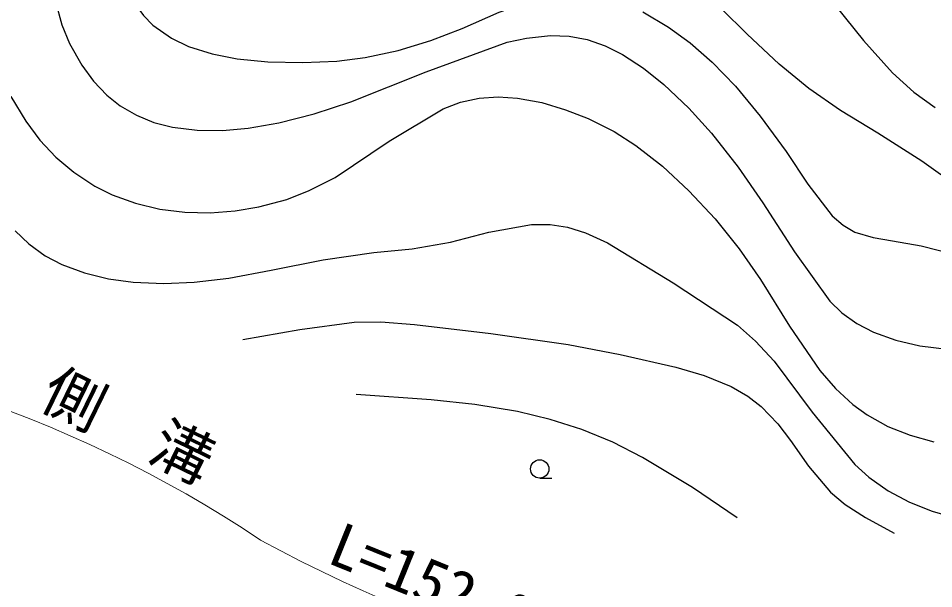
# Model space of a CAD drawing. Units: millimetres on the paper. Extents: x 40 to 680, y 20 to 380.
# Drawn here: x 134.18 to 172.09, y 270.95 to 294.55 of the extents above; entities that cross this region are included whole.
import ezdxf
from ezdxf.enums import TextEntityAlignment as Align

# ---------------------------------------------------------------- set-up
doc = ezdxf.new("R2010")
doc.units = ezdxf.units.MM
doc.layers.add('M-BGD', color=7, linetype='Continuous', lineweight=25)
doc.layers.add('M-STR-HTXT', color=7, linetype='Continuous', lineweight=13)
doc.styles.add('ＭＳ ゴシック', font='')
doc.styles.get('ＭＳ ゴシック').set_extended_font_data('MS Gothic')

msp = doc.modelspace()

# ---------------------------------------------------------------- linework, layer by layer
at = {"layer": 'M-BGD'}
msp.add_line((155.774, 275.521), (156.274, 275.521), dxfattribs=at)
for points in [[(136.869, 301.093), (137.594, 298.641), (138.454, 296.115), (138.811, 295.432), (139.357, 294.674), (139.755, 294.275), (140.524, 293.728), (141.231, 293.389), (142.202, 293.077), (143.236, 292.874), (144.51, 292.755), (145.956, 292.717), (147.366, 292.784), (148.55, 292.935), (149.912, 293.222), (151.26, 293.627), (152.562, 294.134), (154.092, 294.802), (155.612, 295.351), (156.374, 295.522), (157.14, 295.592), (157.663, 295.573)], [(135.45, 296.232), (135.978, 294.276), (136.302, 293.513), (136.809, 292.612), (137.293, 291.956), (137.846, 291.376), (138.401, 290.935), (139.07, 290.54), (139.796, 290.246), (140.569, 290.047), (141.585, 289.918), (142.635, 289.907), (143.699, 290), (144.962, 290.225), (146.431, 290.598), (147.956, 291.094), (151.067, 292.334), (154.429, 293.559), (155.227, 293.735), (156.217, 293.841), (156.998, 293.811), (157.742, 293.671), (158.488, 293.411), (159.209, 293.049), (160.069, 292.485), (160.913, 291.807), (161.947, 290.838), (162.887, 289.803), (163.989, 288.394), (165.013, 286.918), (166.334, 284.886), (167.793, 282.845), (168.291, 282.369), (168.913, 281.922), (169.597, 281.564), (170.525, 281.228), (171.518, 280.999), (172.77, 280.84)], [(168.045, 295.056), (169.181, 293.631), (170.39, 292.295), (171.275, 291.497), (172.152, 290.86)], [(160.046, 294.822), (161.112, 294.181), (162.002, 293.534), (162.914, 292.743), (163.89, 291.738), (164.913, 290.503), (165.978, 289.036), (166.879, 287.693), (167.889, 286.379), (168.348, 285.986), (168.835, 285.706), (169.59, 285.475), (170.391, 285.346), (171.57, 285.14), (172.935, 284.785)], [(173.191, 287.502), (171.603, 288.641), (169.783, 289.804), (168.24, 290.737), (166.921, 291.645), (165.689, 292.661), (164.372, 293.893), (163.309, 294.949)], [(133.868, 291.321), (134.485, 290.291), (135.07, 289.509), (135.73, 288.804), (136.475, 288.184), (137.345, 287.606), (138.067, 287.249), (139.029, 286.9), (140.039, 286.659), (141.077, 286.527), (142.122, 286.502), (143.154, 286.585), (144.136, 286.749), (145.297, 287.06), (146.229, 287.421), (147.309, 287.97), (149.54, 289.468), (151.769, 290.808), (152.493, 291.079), (153.263, 291.251), (154.048, 291.302), (154.85, 291.249), (155.858, 291.061), (156.845, 290.771), (157.785, 290.406), (158.854, 289.865), (159.761, 289.286), (160.867, 288.427), (161.952, 287.418), (163.036, 286.253), (164.039, 285.005), (164.921, 283.744), (166.12, 281.817), (167.383, 279.979), (168.027, 279.234), (168.739, 278.575), (169.337, 278.139), (170.192, 277.664), (171.118, 277.294), (172.098, 277.02)], [(134.044, 285.75), (134.613, 285.214), (135.291, 284.728), (135.984, 284.362), (136.918, 284.013), (137.91, 283.775), (138.941, 283.635), (140.205, 283.583), (141.465, 283.637), (142.891, 283.804), (144.657, 284.126), (146.801, 284.556), (148.899, 284.859), (150.488, 285.016), (152.073, 285.289), (153.669, 285.697), (155.438, 286.018), (156.208, 286.025), (156.933, 285.911), (157.673, 285.677), (158.581, 285.261), (161.308, 283.602), (163.965, 281.848), (164.718, 281.188), (165.484, 280.361), (167.064, 278.256), (168.83, 276.087), (169.413, 275.558), (170.211, 274.992), (171.092, 274.524), (172.033, 274.15), (173.216, 273.815)], [(143.473, 281.259), (145.835, 281.675), (148.092, 281.972), (149.188, 281.985), (150.586, 281.876), (153.747, 281.514), (156.952, 281.046), (159.111, 280.644), (161.407, 280.111), (162.582, 279.765), (163.704, 279.31), (164.394, 278.914), (164.951, 278.485), (165.644, 277.762), (166.168, 277.08), (166.911, 276.023), (167.824, 274.939), (168.433, 274.433), (169.272, 273.887), (170.451, 273.246)], [(163.95, 273.885), (162.098, 275.13), (160.038, 276.379), (158.801, 277.009), (157.522, 277.539), (156.209, 277.955), (154.86, 278.273), (153.086, 278.567), (151.276, 278.764), (148.171, 278.977)]]:
    msp.add_lwpolyline(points, dxfattribs=at)
msp.add_circle((155.774, 275.901), 0.38, dxfattribs=at)
at = {"layer": 'M-STR-HTXT'}
for centre, radius, start, end in [((116.094, 230.969), 50.535, 56.1957, 120.5049), ((175.413, 330.563), 65.511, 241.5551, 294.00891)]:
    msp.add_arc(centre, radius, start, end, dxfattribs=at)

# ---------------------------------------------------------------- texts
at = {"layer": 'M-STR-HTXT', "style": 'ＭＳ ゴシック'}
for s, rotation, p in [('側\u3000溝', 334, (134.722, 278.028)), ('L=152.0', 338, (146.695, 271.533))]:
    msp.add_text(s, height=1.833, rotation=rotation, dxfattribs=at).set_placement(p, align=Align.BOTTOM_LEFT)

doc.saveas('drawing.dxf')
